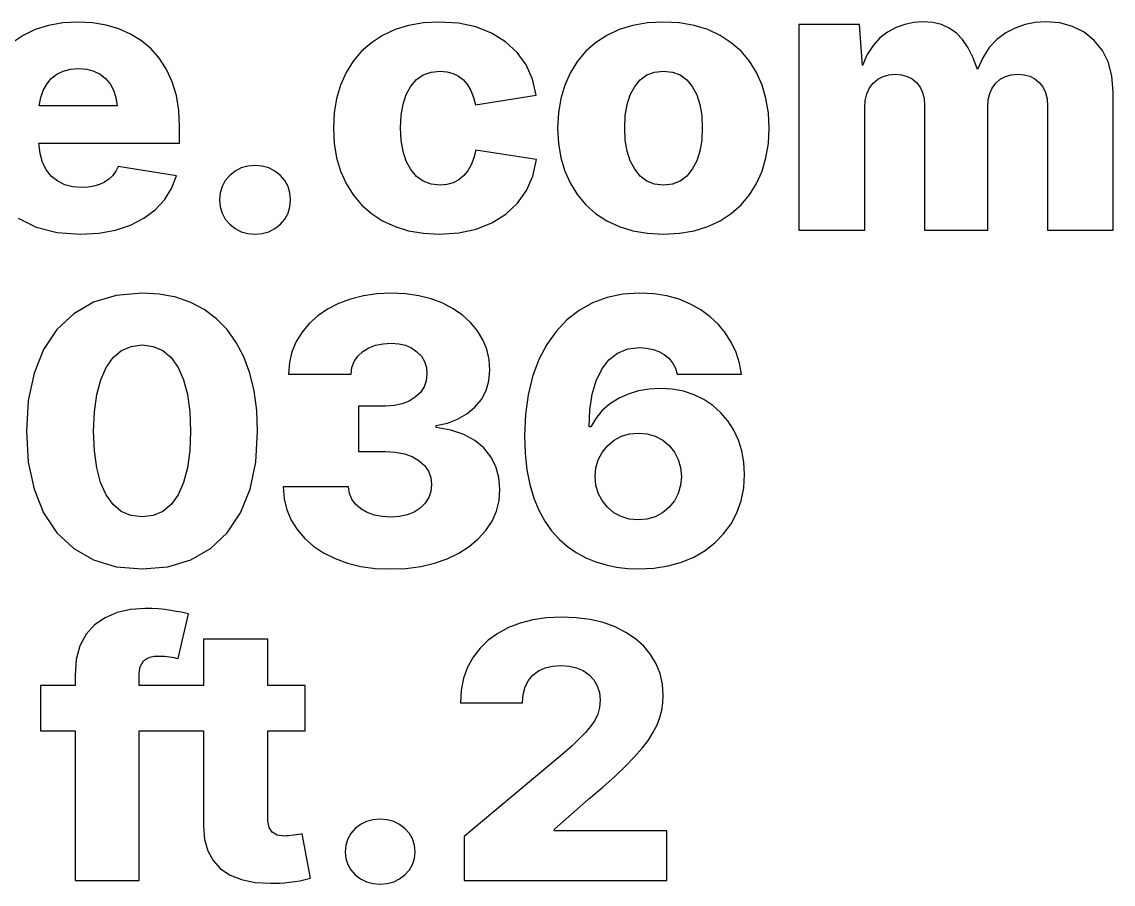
# Model space of a CAD drawing. Header units: metres. Extents: x 0.8 to 39.6, y 0.8 to 10.4.
# Drawn here: x 28.52 to 39.6, y 0.8 to 9.56 of the extents above; entities that cross this region are included whole.
import ezdxf

# ---------------------------------------------------------------- set-up
doc = ezdxf.new("R2010")
doc.units = ezdxf.units.M

msp = doc.modelspace()

# ---------------------------------------------------------------- linework, layer by layer
for p, q in [((28.9357, 9.5457), (28.7908, 9.52031)), ((29.091, 9.55417), (28.9357, 9.5457)), ((29.2369, 9.54651), (29.091, 9.55417)), ((29.3743, 9.52357), (29.2369, 9.54651)), ((32.596, 9.5457), (32.4462, 9.52031)), ((32.7574, 9.55417), (32.596, 9.5457)), ((32.9529, 9.54167), (32.7574, 9.55417)), ((33.1301, 9.5042), (32.9529, 9.54167)), ((34.8725, 9.5457), (34.7227, 9.52031)), ((35.0339, 9.55417), (34.8725, 9.5457)), ((35.1953, 9.5457), (35.0339, 9.55417)), ((35.3449, 9.52031), (35.1953, 9.5457)), ((37.483, 9.53012), (37.3945, 9.49771)), ((37.5747, 9.54956), (37.483, 9.53012)), ((37.6696, 9.55603), (37.5747, 9.54956)), ((37.7668, 9.54892), (37.6696, 9.55603)), ((37.8554, 9.52754), (37.7668, 9.54892)), ((38.8081, 9.54897), (38.7049, 9.52779)), ((38.9146, 9.55603), (38.8081, 9.54897)), ((39.0579, 9.54425), (38.9146, 9.55603)), ((39.1878, 9.50887), (39.0579, 9.54425)), ((28.5326, 9.41873), (28.4208, 9.3443)), ((28.6564, 9.47798), (28.5326, 9.41873)), ((28.7908, 9.52031), (28.6564, 9.47798)), ((29.5032, 9.48534), (29.3743, 9.52357)), ((29.6236, 9.43181), (29.5032, 9.48534)), ((29.7336, 9.36339), (29.6236, 9.43181)), ((32.1818, 9.41873), (32.0683, 9.3443)), ((32.3082, 9.47798), (32.1818, 9.41873)), ((32.4462, 9.52031), (32.3082, 9.47798)), ((33.289, 9.44173), (33.1301, 9.5042)), ((33.4296, 9.35426), (33.289, 9.44173)), ((34.4583, 9.41873), (34.3448, 9.3443)), ((34.5847, 9.47798), (34.4583, 9.41873)), ((34.7227, 9.52031), (34.5847, 9.47798)), ((35.4827, 9.47798), (35.3449, 9.52031)), ((35.6086, 9.41873), (35.4827, 9.47798)), ((35.7216, 9.3443), (35.6086, 9.41873)), ((37.0233, 9.528), (36.4094, 9.528)), ((36.4094, 9.528), (36.4094, 7.43959)), ((37.0539, 9.11331), (37.0233, 9.528)), ((37.3092, 9.45236), (37.2305, 9.39229)), ((37.3945, 9.49771), (37.3092, 9.45236)), ((37.9355, 9.49194), (37.8554, 9.52754)), ((38.0072, 9.44208), (37.9355, 9.49194)), ((38.0711, 9.37624), (38.0072, 9.44208)), ((38.5082, 9.44302), (38.4189, 9.37746)), ((38.605, 9.49246), (38.5082, 9.44302)), ((38.7049, 9.52779), (38.605, 9.49246)), ((39.3042, 9.44991), (39.1878, 9.50887)), ((39.407, 9.36736), (39.3042, 9.44991)), ((29.8311, 9.2805), (29.7336, 9.36339)), ((32.0683, 9.3443), (31.9688, 9.25644)), ((33.5477, 9.24547), (33.4296, 9.35426)), ((34.3448, 9.3443), (34.2453, 9.25644)), ((35.8208, 9.25644), (35.7216, 9.3443)), ((37.1617, 9.31575), (37.1028, 9.22276)), ((37.2305, 9.39229), (37.1617, 9.31575)), ((38.1279, 9.29263), (38.0711, 9.37624)), ((38.4189, 9.37746), (38.3411, 9.29381)), ((39.4911, 9.26416), (39.407, 9.36736)), ((29.9162, 9.18312), (29.8311, 9.2805)), ((31.9688, 9.25644), (31.8833, 9.15515)), ((33.6393, 9.11891), (33.5477, 9.24547)), ((34.2453, 9.25644), (34.1598, 9.15515)), ((35.9062, 9.15515), (35.8208, 9.25644)), ((37.1028, 9.22276), (37.0539, 9.11331)), ((38.1777, 9.1913), (38.1279, 9.29263)), ((38.3411, 9.29381), (38.275, 9.19206)), ((39.5511, 9.1432), (39.4911, 9.26416)), ((29.9889, 9.07127), (29.9162, 9.18312)), ((31.8833, 9.15515), (31.8118, 9.04045)), ((33.7041, 8.97459), (33.6393, 9.11891)), ((34.1598, 9.15515), (34.0883, 9.04045)), ((35.9776, 9.04045), (35.9062, 9.15515)), ((38.2204, 9.0722), (38.1777, 9.1913)), ((38.275, 9.19206), (38.2204, 9.0722)), ((39.5872, 9.0045), (39.5511, 9.1432)), ((28.7726, 8.92435), (28.8185, 8.97975)), ((28.8185, 8.97975), (28.8743, 9.02429)), ((28.8743, 9.02429), (28.9392, 9.05609)), ((28.9392, 9.05609), (29.0134, 9.07518)), ((29.0134, 9.07518), (29.0968, 9.08156)), ((29.0968, 9.08156), (29.1791, 9.0753)), ((29.1791, 9.0753), (29.2521, 9.05656)), ((29.2521, 9.05656), (29.3158, 9.02534)), ((29.3158, 9.02534), (29.3702, 8.98161)), ((29.3702, 8.98161), (29.4149, 8.9268)), ((30.047, 8.94559), (29.9889, 9.07127)), ((31.8118, 9.04045), (31.7553, 8.91414)), ((32.5266, 8.96976), (32.5954, 9.01735)), ((32.5954, 9.01735), (32.6748, 9.0459)), ((32.6748, 9.0459), (32.7651, 9.05542)), ((32.7651, 9.05542), (32.8352, 9.0498)), ((32.8352, 9.0498), (32.8982, 9.03299)), ((32.8982, 9.03299), (32.9542, 9.00496)), ((32.9542, 9.00496), (33.0032, 8.96573)), ((34.0883, 9.04045), (34.0318, 8.91414)), ((34.7976, 8.96715), (34.8652, 9.01617)), ((34.8652, 9.01617), (34.9439, 9.04561)), ((34.9439, 9.04561), (35.0339, 9.05542)), ((35.0339, 9.05542), (35.1239, 9.04561)), ((35.1239, 9.04561), (35.2027, 9.01617)), ((35.2027, 9.01617), (35.2702, 8.96715)), ((36.0341, 8.91414), (35.9776, 9.04045)), ((37.2104, 8.97321), (37.263, 9.00124)), ((37.263, 9.00124), (37.3218, 9.01805)), ((37.3218, 9.01805), (37.3866, 9.02365)), ((37.3866, 9.02365), (37.4496, 9.01834)), ((37.4496, 9.01834), (37.5064, 9.0024)), ((37.5064, 9.0024), (37.5571, 8.97583)), ((37.5571, 8.97583), (37.6018, 8.93864)), ((38.4526, 8.97267), (38.5049, 9.00099)), ((38.5049, 9.00099), (38.5645, 9.01799)), ((38.5645, 9.01799), (38.6315, 9.02365)), ((38.6315, 9.02365), (38.6946, 9.01851)), ((38.6946, 9.01851), (38.7518, 9.0031)), ((38.7518, 9.0031), (38.8031, 8.97742)), ((38.8031, 8.97742), (38.8486, 8.94145)), ((39.5992, 8.84805), (39.5872, 9.0045)), ((28.737, 8.85995), (28.7726, 8.92435)), ((29.4149, 8.9268), (29.4496, 8.8623)), ((30.0885, 8.80672), (30.047, 8.94559)), ((31.7553, 8.91414), (31.715, 8.778)), ((32.4227, 8.81961), (32.4687, 8.90314)), ((32.4687, 8.90314), (32.5266, 8.96976)), ((33.0032, 8.96573), (33.0449, 8.91623)), ((33.0449, 8.91623), (33.0794, 8.85739)), ((33.7423, 8.81255), (33.7041, 8.97459)), ((34.0318, 8.91414), (33.9915, 8.778)), ((34.697, 8.81349), (34.7413, 8.89848)), ((34.7413, 8.89848), (34.7976, 8.96715)), ((35.2702, 8.96715), (35.3265, 8.89848)), ((35.3265, 8.89848), (35.3708, 8.81349)), ((36.0745, 8.778), (36.0341, 8.91414)), ((37.0986, 8.82562), (37.1258, 8.88448)), ((37.1258, 8.88448), (37.1638, 8.93396)), ((37.1638, 8.93396), (37.2104, 8.97321)), ((37.6018, 8.93864), (37.6382, 8.89247)), ((37.6382, 8.89247), (37.6642, 8.83894)), ((38.3461, 8.82773), (38.3718, 8.88406)), ((38.3718, 8.88406), (38.4078, 8.93303)), ((38.4078, 8.93303), (38.4526, 8.97267)), ((38.8486, 8.94145), (38.8858, 8.89557)), ((38.8858, 8.89557), (38.9124, 8.84012)), ((28.6971, 8.70421), (28.7119, 8.78658)), ((28.7119, 8.78658), (28.737, 8.85995)), ((29.4496, 8.8623), (29.4742, 8.7881)), ((29.4742, 8.7881), (29.4888, 8.70421)), ((30.1135, 8.65465), (30.0885, 8.80672)), ((31.715, 8.778), (31.6908, 8.63206)), ((32.3898, 8.72125), (32.4227, 8.81961)), ((33.0794, 8.85739), (33.1066, 8.7892)), ((33.1066, 8.7892), (33.1265, 8.71169)), ((33.1265, 8.71169), (33.7423, 8.81255)), ((33.9915, 8.778), (33.9673, 8.63206)), ((34.6653, 8.71542), (34.697, 8.81349)), ((35.3708, 8.81349), (35.4025, 8.71542)), ((36.0987, 8.63206), (36.0745, 8.778)), ((37.0768, 8.67992), (37.0823, 8.75745)), ((37.0823, 8.75745), (37.0986, 8.82562)), ((37.6642, 8.83894), (37.6797, 8.77805)), ((37.6797, 8.77805), (37.685, 8.70981)), ((38.3256, 8.69301), (38.3307, 8.76404)), ((38.3307, 8.76404), (38.3461, 8.82773)), ((38.9124, 8.84012), (38.9284, 8.77509)), ((38.9284, 8.77509), (38.9337, 8.70047)), ((39.5992, 7.43959), (39.5992, 8.84805)), ((29.4888, 8.70421), (28.6971, 8.70421)), ((30.1218, 8.4894), (30.1135, 8.65465)), ((32.3701, 8.60806), (32.3898, 8.72125)), ((34.6463, 8.60428), (34.6653, 8.71542)), ((35.4025, 8.71542), (35.4215, 8.60428)), ((37.0768, 7.43959), (37.0768, 8.67992)), ((37.685, 8.70981), (37.685, 7.43959)), ((38.3256, 7.43959), (38.3256, 8.69301)), ((38.9337, 8.70047), (38.9337, 7.43959)), ((31.6908, 8.63206), (31.6827, 8.47632)), ((32.3635, 8.48006), (32.3701, 8.60806)), ((33.9673, 8.63206), (33.9592, 8.47632)), ((34.64, 8.48006), (34.6463, 8.60428)), ((35.4215, 8.60428), (35.4279, 8.48006)), ((36.1067, 8.47632), (36.0987, 8.63206)), ((30.1218, 8.32501), (30.1218, 8.4894)), ((31.6827, 8.47632), (31.6908, 8.32063)), ((32.3701, 8.35262), (32.3635, 8.48006)), ((33.9592, 8.47632), (33.9673, 8.32063)), ((34.6463, 8.35567), (34.64, 8.48006)), ((35.4279, 8.48006), (35.4215, 8.35567)), ((36.0987, 8.32063), (36.1067, 8.47632)), ((28.7048, 8.21906), (28.6933, 8.32501)), ((28.6933, 8.32501), (30.1218, 8.32501)), ((31.6908, 8.32063), (31.715, 8.17487)), ((32.3898, 8.2393), (32.3701, 8.35262)), ((33.9673, 8.32063), (33.9915, 8.17487)), ((34.6653, 8.24399), (34.6463, 8.35567)), ((35.4215, 8.35567), (35.4025, 8.24399)), ((36.0745, 8.17487), (36.0987, 8.32063)), ((28.7298, 8.12723), (28.7048, 8.21906)), ((32.4227, 8.14012), (32.3898, 8.2393)), ((33.1284, 8.25403), (33.1092, 8.17464)), ((33.7442, 8.15691), (33.1284, 8.25403)), ((34.697, 8.14503), (34.6653, 8.24399)), ((35.4025, 8.24399), (35.3708, 8.14503)), ((28.7684, 8.04953), (28.7298, 8.12723)), ((30.8136, 8.09088), (30.7462, 8.07214)), ((30.887, 8.09714), (30.8136, 8.09088)), ((30.9605, 8.09088), (30.887, 8.09714)), ((31.0278, 8.07214), (30.9605, 8.09088)), ((31.715, 8.17487), (31.7553, 8.03903)), ((32.4687, 8.05507), (32.4227, 8.14012)), ((33.0823, 8.1046), (33.0476, 8.04388)), ((33.1092, 8.17464), (33.0823, 8.1046)), ((33.7061, 7.99059), (33.7442, 8.15691)), ((33.9915, 8.17487), (34.0318, 8.03903)), ((34.7413, 8.05882), (34.697, 8.14503)), ((35.3708, 8.14503), (35.3265, 8.05882)), ((36.0341, 8.03903), (36.0745, 8.17487)), ((28.8204, 7.98596), (28.7684, 8.04953)), ((28.8837, 7.93652), (28.8204, 7.98596)), ((29.4419, 7.99554), (29.4039, 7.95871)), ((29.4728, 8.03856), (29.4419, 7.99554)), ((29.4964, 8.08777), (29.4728, 8.03856)), ((30.0912, 7.99252), (29.4964, 8.08777)), ((30.0402, 7.86397), (30.0912, 7.99252)), ((30.6298, 7.99718), (30.5842, 7.94411)), ((30.685, 8.04091), (30.6298, 7.99718)), ((30.7462, 8.07214), (30.685, 8.04091)), ((31.0891, 8.04091), (31.0278, 8.07214)), ((31.1442, 7.99718), (31.0891, 8.04091)), ((31.1898, 7.94411), (31.1442, 7.99718)), ((31.7553, 8.03903), (31.8118, 7.9131)), ((32.5266, 7.98683), (32.4687, 8.05507)), ((32.5954, 7.93811), (32.5266, 7.98683)), ((33.0051, 7.99252), (32.9553, 7.95166)), ((33.0476, 8.04388), (33.0051, 7.99252)), ((33.6414, 7.84283), (33.7061, 7.99059)), ((34.0318, 8.03903), (34.0883, 7.9131)), ((34.7976, 7.98895), (34.7413, 8.05882)), ((34.8652, 7.93904), (34.7976, 7.98895)), ((35.2702, 7.98895), (35.2027, 7.93904)), ((35.3265, 8.05882), (35.2702, 7.98895)), ((35.9776, 7.9131), (36.0341, 8.03903)), ((28.956, 7.90121), (28.8837, 7.93652)), ((29.0372, 7.88004), (28.956, 7.90121)), ((29.1273, 7.87297), (29.0372, 7.88004)), ((29.192, 7.87642), (29.1273, 7.87297)), ((29.2521, 7.88675), (29.192, 7.87642)), ((29.3077, 7.90396), (29.2521, 7.88675)), ((29.3587, 7.92807), (29.3077, 7.90396)), ((29.4039, 7.95871), (29.3587, 7.92807)), ((30.5517, 7.88487), (30.5321, 7.81943)), ((30.5842, 7.94411), (30.5517, 7.88487)), ((31.2224, 7.88487), (31.1898, 7.94411)), ((31.2419, 7.81943), (31.2224, 7.88487)), ((31.8118, 7.9131), (31.8833, 7.79881)), ((32.6748, 7.90886), (32.5954, 7.93811)), ((32.7651, 7.89911), (32.6748, 7.90886)), ((32.8353, 7.90495), (32.7651, 7.89911)), ((32.8987, 7.92247), (32.8353, 7.90495)), ((32.9553, 7.95166), (32.8987, 7.92247)), ((34.0883, 7.9131), (34.1598, 7.79881)), ((34.9439, 7.90909), (34.8652, 7.93904)), ((35.0339, 7.89911), (34.9439, 7.90909)), ((35.1239, 7.90909), (35.0339, 7.89911)), ((35.2027, 7.93904), (35.1239, 7.90909)), ((35.9062, 7.79881), (35.9776, 7.9131)), ((29.9676, 7.74921), (30.0402, 7.86397)), ((30.5321, 7.81943), (30.5256, 7.7478)), ((31.2484, 7.7478), (31.2419, 7.81943)), ((31.8833, 7.79881), (31.9688, 7.69783)), ((33.5502, 7.71365), (33.6414, 7.84283)), ((34.1598, 7.79881), (34.2453, 7.69783)), ((35.8208, 7.69783), (35.9062, 7.79881)), ((29.7575, 7.561), (29.8734, 7.64821)), ((29.8734, 7.64821), (29.9676, 7.74921)), ((30.5256, 7.7478), (30.5321, 7.677)), ((30.5321, 7.677), (30.5517, 7.61214)), ((31.2224, 7.61214), (31.2419, 7.677)), ((31.2419, 7.677), (31.2484, 7.7478)), ((31.9688, 7.69783), (32.0683, 7.61015)), ((33.4325, 7.60303), (33.5502, 7.71365)), ((34.2453, 7.69783), (34.3448, 7.61015)), ((35.7216, 7.61015), (35.8208, 7.69783)), ((28.4825, 7.56165), (28.6667, 7.47205)), ((29.6223, 7.49072), (29.7575, 7.561)), ((30.5517, 7.61214), (30.5842, 7.55324)), ((30.5842, 7.55324), (30.6298, 7.50029)), ((31.1442, 7.50029), (31.1898, 7.55324)), ((31.1898, 7.55324), (31.2224, 7.61214)), ((32.0683, 7.61015), (32.1818, 7.53577)), ((32.1818, 7.53577), (32.3082, 7.47653)), ((33.2921, 7.51437), (33.4325, 7.60303)), ((34.3448, 7.61015), (34.4583, 7.53577)), ((34.4583, 7.53577), (34.5847, 7.47653)), ((35.4827, 7.47653), (35.6086, 7.53577)), ((35.6086, 7.53577), (35.7216, 7.61015)), ((28.6667, 7.47205), (28.8779, 7.41829)), ((29.3016, 7.4104), (29.4704, 7.44052)), ((29.4704, 7.44052), (29.6223, 7.49072)), ((30.6298, 7.50029), (30.685, 7.45657)), ((30.685, 7.45657), (30.7462, 7.42534)), ((30.7462, 7.42534), (30.8136, 7.4066)), ((30.9605, 7.4066), (31.0278, 7.42534)), ((31.0278, 7.42534), (31.0891, 7.45657)), ((31.0891, 7.45657), (31.1442, 7.50029)), ((32.3082, 7.47653), (32.4462, 7.43422)), ((32.4462, 7.43422), (32.596, 7.40883)), ((32.9545, 7.41302), (33.1327, 7.45103)), ((33.1327, 7.45103), (33.2921, 7.51437)), ((34.5847, 7.47653), (34.7227, 7.43422)), ((34.7227, 7.43422), (34.8725, 7.40883)), ((35.1953, 7.40883), (35.3449, 7.43422)), ((35.3449, 7.43422), (35.4827, 7.47653)), ((36.4094, 7.43959), (37.0768, 7.43959)), ((37.685, 7.43959), (38.3256, 7.43959)), ((38.9337, 7.43959), (39.5992, 7.43959)), ((28.8779, 7.41829), (29.1159, 7.40036)), ((29.1159, 7.40036), (29.3016, 7.4104)), ((30.8136, 7.4066), (30.887, 7.40036)), ((30.887, 7.40036), (30.9605, 7.4066)), ((32.596, 7.40883), (32.7574, 7.40036)), ((32.7574, 7.40036), (32.9545, 7.41302)), ((34.8725, 7.40883), (35.0339, 7.40036)), ((35.0339, 7.40036), (35.1953, 7.40883)), ((29.4784, 6.77739), (29.2473, 6.70807)), ((29.7398, 6.80051), (29.4784, 6.77739)), ((29.9178, 6.7901), (29.7398, 6.80051)), ((30.0824, 6.75887), (29.9178, 6.7901)), ((30.2337, 6.70682), (30.0824, 6.75887)), ((31.9868, 6.77419), (31.857, 6.7413)), ((32.1247, 6.79393), (31.9868, 6.77419)), ((32.2706, 6.80051), (32.1247, 6.79393)), ((32.4144, 6.7941), (32.2706, 6.80051)), ((32.5493, 6.77487), (32.4144, 6.7941)), ((32.6755, 6.74286), (32.5493, 6.77487)), ((34.622, 6.78958), (34.462, 6.75681)), ((34.7934, 6.80051), (34.622, 6.78958)), ((34.9345, 6.79364), (34.7934, 6.80051)), ((35.0672, 6.77304), (34.9345, 6.79364)), ((35.1914, 6.73872), (35.0672, 6.77304)), ((29.2473, 6.70807), (29.0466, 6.59254)), ((30.3716, 6.63394), (30.2337, 6.70682)), ((31.7353, 6.69527), (31.6239, 6.63768)), ((31.857, 6.7413), (31.7353, 6.69527)), ((32.7928, 6.69801), (32.6755, 6.74286)), ((32.8996, 6.64214), (32.7928, 6.69801)), ((34.3135, 6.70218), (34.1765, 6.62572)), ((34.462, 6.75681), (34.3135, 6.70218)), ((35.3072, 6.69067), (35.1914, 6.73872)), ((35.4132, 6.63097), (35.3072, 6.69067)), ((29.0466, 6.59254), (28.8763, 6.4308)), ((30.4952, 6.54147), (30.3716, 6.63394)), ((30.6034, 6.43059), (30.4952, 6.54147)), ((31.5249, 6.57013), (31.4382, 6.49265)), ((31.6239, 6.63768), (31.5249, 6.57013)), ((32.9939, 6.577), (32.8996, 6.64214)), ((33.0758, 6.50258), (32.9939, 6.577)), ((34.1765, 6.62572), (34.0526, 6.52895)), ((35.508, 6.56166), (35.4132, 6.63097)), ((35.5918, 6.48274), (35.508, 6.56166)), ((28.8763, 6.4308), (28.7406, 6.22766)), ((30.6963, 6.30128), (30.6034, 6.43059)), ((31.4382, 6.49265), (31.3641, 6.4052)), ((33.1453, 6.4189), (33.0758, 6.50258)), ((34.0526, 6.52895), (33.9433, 6.41342)), ((35.6644, 6.39421), (35.5918, 6.48274)), ((31.3641, 6.4052), (31.3045, 6.30923)), ((33.2007, 6.3278), (33.1453, 6.4189)), ((33.2402, 6.23111), (33.2007, 6.3278)), ((33.9433, 6.41342), (33.8487, 6.27913)), ((35.7247, 6.29825), (35.6644, 6.39421)), ((28.7406, 6.22766), (28.6436, 5.98793)), ((29.4465, 6.14709), (29.5307, 6.21829)), ((29.5307, 6.21829), (29.6284, 6.26102)), ((29.6284, 6.26102), (29.7398, 6.27525)), ((29.7398, 6.27525), (29.8519, 6.26102)), ((29.8519, 6.26102), (29.9502, 6.21829)), ((29.9502, 6.21829), (30.0347, 6.14709)), ((30.7738, 6.15355), (30.6963, 6.30128)), ((31.2616, 6.20618), (31.2356, 6.09604)), ((31.3045, 6.30923), (31.2616, 6.20618)), ((31.9296, 6.16098), (31.9809, 6.20752)), ((31.9809, 6.20752), (32.0429, 6.24516)), ((32.0429, 6.24516), (32.1115, 6.27205)), ((32.1115, 6.27205), (32.1868, 6.28818)), ((32.1868, 6.28818), (32.2688, 6.29355)), ((32.2688, 6.29355), (32.3456, 6.28812)), ((32.3456, 6.28812), (32.415, 6.27182)), ((32.415, 6.27182), (32.4769, 6.24466)), ((32.4769, 6.24466), (32.5313, 6.20663)), ((32.5313, 6.20663), (32.5756, 6.15991)), ((33.264, 6.1288), (33.2402, 6.23111)), ((33.8487, 6.27913), (33.7687, 6.12608)), ((34.5672, 6.19336), (34.6722, 6.23421)), ((34.6722, 6.23421), (34.7934, 6.24782)), ((34.7934, 6.24782), (34.863, 6.24353)), ((34.863, 6.24353), (34.9275, 6.23065)), ((34.9275, 6.23065), (34.9868, 6.20921)), ((34.9868, 6.20921), (35.0409, 6.17918)), ((35.7715, 6.19702), (35.7247, 6.29825)), ((29.376, 6.04742), (29.4465, 6.14709)), ((30.0347, 6.14709), (30.1054, 6.04742)), ((30.8349, 5.98869), (30.7738, 6.15355)), ((31.2356, 6.09604), (31.2263, 5.97879)), ((31.87, 6.04662), (31.8926, 6.10735)), ((31.8926, 6.10735), (31.9296, 6.16098)), ((32.5756, 6.15991), (32.6072, 6.10667)), ((32.6072, 6.10667), (32.6262, 6.04692)), ((33.2719, 6.02089), (33.264, 6.1288)), ((33.7687, 6.12608), (33.7052, 5.95584)), ((34.4062, 6.03001), (34.4786, 6.12531)), ((34.4786, 6.12531), (34.5672, 6.19336)), ((35.0409, 6.17918), (35.0879, 6.14093)), ((35.0879, 6.14093), (35.1257, 6.09479)), ((35.1257, 6.09479), (35.1545, 6.04074)), ((35.8048, 6.09055), (35.7715, 6.19702)), ((28.6436, 5.98793), (28.5854, 5.71159)), ((29.3202, 5.92143), (29.376, 6.04742)), ((30.1054, 6.04742), (30.1612, 5.92143)), ((30.8786, 5.80791), (30.8349, 5.98869)), ((31.8619, 5.97879), (31.87, 6.04662)), ((32.6262, 6.04692), (32.6325, 5.98064)), ((33.2623, 5.91142), (33.2719, 6.02089)), ((34.35, 5.91164), (34.4062, 6.03001)), ((35.1545, 6.04074), (35.1741, 5.97879)), ((35.8247, 5.97879), (35.8048, 6.09055)), ((29.2804, 5.77132), (29.3202, 5.92143)), ((30.1612, 5.92143), (30.201, 5.77132)), ((31.2263, 5.97879), (31.8619, 5.97879)), ((32.6251, 5.91171), (32.603, 5.84955)), ((32.6325, 5.98064), (32.6251, 5.91171)), ((33.2337, 5.8118), (33.2623, 5.91142)), ((33.7052, 5.95584), (33.6597, 5.76993)), ((34.3099, 5.77426), (34.35, 5.91164)), ((35.1741, 5.97879), (35.8247, 5.97879)), ((29.2565, 5.59706), (29.2804, 5.77132)), ((30.201, 5.77132), (30.2249, 5.59706)), ((30.9048, 5.61124), (30.8786, 5.80791)), ((32.5661, 5.79413), (32.5144, 5.74545)), ((32.603, 5.84955), (32.5661, 5.79413)), ((33.1859, 5.722), (33.2337, 5.8118)), ((33.6597, 5.76993), (33.6325, 5.56834)), ((34.2858, 5.61792), (34.3099, 5.77426)), ((34.6749, 5.77553), (34.5759, 5.72989)), ((34.7789, 5.80812), (34.6749, 5.77553)), ((34.8877, 5.8277), (34.7789, 5.80812)), ((35.0015, 5.83421), (34.8877, 5.8277)), ((35.1235, 5.82712), (35.0015, 5.83421)), ((35.238, 5.80585), (35.1235, 5.82712)), ((35.3452, 5.77039), (35.238, 5.80585)), ((35.445, 5.72073), (35.3452, 5.77039)), ((28.5854, 5.71159), (28.566, 5.39867)), ((32.2106, 5.65486), (31.9388, 5.65486)), ((31.9388, 5.65486), (31.9388, 5.19368)), ((32.2992, 5.66052), (32.2106, 5.65486)), ((32.3794, 5.67751), (32.2992, 5.66052)), ((32.4511, 5.70583), (32.3794, 5.67751)), ((32.5144, 5.74545), (32.4511, 5.70583)), ((33.1191, 5.64204), (33.1859, 5.722)), ((34.4859, 5.67282), (34.409, 5.60591)), ((34.5759, 5.72989), (34.4859, 5.67282)), ((35.5359, 5.65881), (35.445, 5.72073)), ((35.6165, 5.58646), (35.5359, 5.65881)), ((29.2485, 5.39867), (29.2565, 5.59706)), ((30.2249, 5.59706), (30.2329, 5.39867)), ((30.9135, 5.39867), (30.9048, 5.61124)), ((32.944, 5.52081), (33.0371, 5.57422)), ((33.0371, 5.57422), (33.1191, 5.64204)), ((33.6325, 5.56834), (33.6234, 5.35109)), ((34.2778, 5.44257), (34.2858, 5.61792)), ((34.409, 5.60591), (34.3453, 5.52916)), ((35.6868, 5.50371), (35.6165, 5.58646)), ((32.7244, 5.45723), (32.8398, 5.48181)), ((32.7244, 5.43709), (32.7244, 5.45723)), ((32.8749, 5.40976), (32.7244, 5.43709)), ((32.8398, 5.48181), (32.944, 5.52081)), ((34.2947, 5.44257), (34.2778, 5.44257)), ((34.3453, 5.52916), (34.2947, 5.44257)), ((35.7468, 5.41054), (35.6868, 5.50371)), ((28.566, 5.39867), (28.5854, 5.08583)), ((29.2564, 5.20125), (29.2485, 5.39867)), ((30.2329, 5.39867), (30.2249, 5.20125)), ((30.8942, 5.08658), (30.9135, 5.39867)), ((33.0059, 5.36618), (32.8749, 5.40976)), ((33.1173, 5.30635), (33.0059, 5.36618)), ((33.6234, 5.35109), (33.6293, 5.17238)), ((34.5319, 5.3083), (34.6059, 5.34834)), ((34.6059, 5.34834), (34.6875, 5.37236)), ((34.6875, 5.37236), (34.7765, 5.38037)), ((34.7765, 5.38037), (34.868, 5.37248)), ((34.868, 5.37248), (34.9509, 5.3488)), ((34.9509, 5.3488), (35.0255, 5.30933)), ((35.7948, 5.30869), (35.7468, 5.41054)), ((33.2091, 5.23029), (33.1173, 5.30635)), ((33.2809, 5.14084), (33.2091, 5.23029)), ((34.4103, 5.18465), (34.4653, 5.25224)), ((34.4653, 5.25224), (34.5319, 5.3083)), ((35.0255, 5.30933), (35.0916, 5.25407)), ((35.0916, 5.25407), (35.1457, 5.18718)), ((35.8291, 5.19986), (35.7948, 5.30869)), ((29.2802, 5.02808), (29.2564, 5.20125)), ((30.2249, 5.20125), (30.201, 5.02808)), ((31.9388, 5.19368), (32.2106, 5.19368)), ((32.2106, 5.19368), (32.3121, 5.18785)), ((32.3121, 5.18785), (32.4028, 5.17035)), ((32.4028, 5.17035), (32.4827, 5.14119)), ((32.4827, 5.14119), (32.5519, 5.10034)), ((32.5519, 5.10034), (32.6077, 5.05025)), ((33.3321, 5.04088), (33.2809, 5.14084)), ((33.6293, 5.17238), (33.6471, 5.00772)), ((34.3475, 5.02818), (34.3711, 5.10997)), ((34.3711, 5.10997), (34.4103, 5.18465)), ((35.1457, 5.18718), (35.1844, 5.11272)), ((35.1844, 5.11272), (35.2076, 5.03072)), ((35.8497, 5.08406), (35.8291, 5.19986)), ((28.5854, 5.08583), (28.6436, 4.80984)), ((29.3197, 4.87915), (29.2802, 5.02808)), ((30.201, 5.02808), (30.1612, 4.87915)), ((30.8364, 4.81099), (30.8942, 5.08658)), ((32.6077, 5.05025), (32.6475, 4.9933)), ((32.6475, 4.9933), (32.6714, 4.92949)), ((33.3629, 4.93039), (33.3321, 5.04088)), ((33.6471, 5.00772), (33.6767, 4.85715)), ((34.3397, 4.93933), (34.3475, 5.02818)), ((35.2076, 5.03072), (35.2153, 4.94116)), ((35.8566, 4.96129), (35.8497, 5.08406)), ((29.3751, 4.75447), (29.3197, 4.87915)), ((30.1612, 4.87915), (30.1054, 4.75447)), ((32.6714, 4.92949), (32.6794, 4.8588)), ((33.3731, 4.80939), (33.3629, 4.93039)), ((34.3475, 4.85051), (34.3397, 4.93933)), ((35.2153, 4.94116), (35.2075, 4.85005)), ((35.848, 4.82288), (35.8566, 4.96129)), ((28.6436, 4.80984), (28.7406, 4.57068)), ((30.74, 4.57188), (30.8364, 4.81099)), ((31.8356, 4.83316), (31.1719, 4.83316)), ((31.1719, 4.83316), (31.1815, 4.71416)), ((31.8449, 4.76785), (31.8356, 4.83316)), ((31.8689, 4.70918), (31.8449, 4.76785)), ((32.6722, 4.78822), (32.6506, 4.72475)), ((32.6794, 4.8588), (32.6722, 4.78822)), ((33.3643, 4.69472), (33.3731, 4.80939)), ((33.6767, 4.85715), (33.7181, 4.72063)), ((34.3708, 4.76889), (34.3475, 4.85051)), ((34.4098, 4.69449), (34.3708, 4.76889)), ((35.1839, 4.76706), (35.1446, 4.6922)), ((35.2075, 4.85005), (35.1839, 4.76706)), ((35.8223, 4.69316), (35.848, 4.82288)), ((29.4453, 4.65599), (29.3751, 4.75447)), ((29.5295, 4.58566), (29.4453, 4.65599)), ((30.0347, 4.65599), (29.9502, 4.58566)), ((30.1054, 4.75447), (30.0347, 4.65599)), ((31.1815, 4.71416), (31.2085, 4.60236)), ((31.9077, 4.65714), (31.8689, 4.70918)), ((31.9613, 4.61172), (31.9077, 4.65714)), ((32.6145, 4.66837), (32.5641, 4.61906)), ((32.6506, 4.72475), (32.6145, 4.66837)), ((33.3378, 4.58679), (33.3643, 4.69472)), ((33.7181, 4.72063), (33.7697, 4.59744)), ((34.4644, 4.62729), (34.4098, 4.69449)), ((35.1446, 4.6922), (35.0897, 4.62546)), ((35.7795, 4.57214), (35.8223, 4.69316)), ((28.7406, 4.57068), (28.8763, 4.36833)), ((29.6277, 4.54346), (29.5295, 4.58566)), ((29.7398, 4.52939), (29.6277, 4.54346)), ((29.8519, 4.54346), (29.7398, 4.52939)), ((29.9502, 4.58566), (29.8519, 4.54346)), ((30.6051, 4.36926), (30.74, 4.57188)), ((31.2085, 4.60236), (31.2527, 4.49774)), ((32.0261, 4.57489), (31.9613, 4.61172)), ((32.0986, 4.5486), (32.0261, 4.57489)), ((32.1789, 4.53282), (32.0986, 4.5486)), ((32.4321, 4.55043), (32.3537, 4.53326)), ((32.5023, 4.57903), (32.4321, 4.55043)), ((32.5641, 4.61906), (32.5023, 4.57903)), ((33.2935, 4.48561), (33.3378, 4.58679)), ((33.7697, 4.59744), (33.8297, 4.48685)), ((34.5305, 4.57166), (34.4644, 4.62729)), ((34.6043, 4.53191), (34.5305, 4.57166)), ((35.0229, 4.57062), (34.9481, 4.53145)), ((35.0897, 4.62546), (35.0229, 4.57062)), ((35.7197, 4.45982), (35.7795, 4.57214)), ((31.2527, 4.49774), (31.3144, 4.40034)), ((32.2669, 4.52756), (32.1789, 4.53282)), ((32.3537, 4.53326), (32.2669, 4.52756)), ((33.2316, 4.39119), (33.2935, 4.48561)), ((33.8297, 4.48685), (33.8981, 4.38881)), ((34.6857, 4.50806), (34.6043, 4.53191)), ((34.7747, 4.50011), (34.6857, 4.50806)), ((34.8654, 4.50795), (34.7747, 4.50011)), ((34.9481, 4.53145), (34.8654, 4.50795)), ((35.6447, 4.35774), (35.7197, 4.45982)), ((28.8763, 4.36833), (29.0466, 4.20741)), ((30.4353, 4.20793), (30.6051, 4.36926)), ((31.3144, 4.40034), (31.3912, 4.31165)), ((33.1539, 4.30502), (33.2316, 4.39119)), ((33.8981, 4.38881), (33.975, 4.30336)), ((35.5565, 4.26744), (35.6447, 4.35774)), ((31.3912, 4.31165), (31.481, 4.23312)), ((31.481, 4.23312), (31.5838, 4.16479)), ((32.9575, 4.16182), (33.0626, 4.22856)), ((33.0626, 4.22856), (33.1539, 4.30502)), ((33.975, 4.30336), (34.0589, 4.22958)), ((34.0589, 4.22958), (34.1487, 4.16656)), ((35.4553, 4.18892), (35.5565, 4.26744)), ((29.0466, 4.20741), (29.2473, 4.09247)), ((30.2345, 4.0927), (30.4353, 4.20793)), ((31.5838, 4.16479), (31.6997, 4.10663)), ((31.6997, 4.10663), (31.8265, 4.06021)), ((32.7085, 4.05917), (32.8388, 4.1048)), ((32.8388, 4.1048), (32.9575, 4.16182)), ((34.1487, 4.16656), (34.2441, 4.11429)), ((34.2441, 4.11429), (34.3453, 4.07277)), ((35.2152, 4.06894), (35.3409, 4.12218)), ((35.3409, 4.12218), (35.4553, 4.18892)), ((29.2473, 4.09247), (29.4784, 4.0235)), ((29.4784, 4.0235), (29.7398, 4.0005)), ((29.7398, 4.0005), (30.0027, 4.02354)), ((30.0027, 4.02354), (30.2345, 4.0927)), ((31.8265, 4.06021), (31.9624, 4.02704)), ((31.9624, 4.02704), (32.1073, 4.00714)), ((32.1073, 4.00714), (32.2613, 4.0005)), ((32.2613, 4.0005), (32.4197, 4.00702)), ((32.4197, 4.00702), (32.5688, 4.02658)), ((32.5688, 4.02658), (32.7085, 4.05917)), ((34.3453, 4.07277), (34.4505, 4.04115)), ((34.4505, 4.04115), (34.5581, 4.01857)), ((34.5581, 4.01857), (34.668, 4.00502)), ((34.668, 4.00502), (34.7803, 4.0005)), ((34.7803, 4.0005), (34.9349, 4.0081)), ((34.9349, 4.0081), (35.0798, 4.03093)), ((35.0798, 4.03093), (35.2152, 4.06894)), ((29.4865, 3.55827), (29.3655, 3.50569)), ((29.6221, 3.58983), (29.4865, 3.55827)), ((29.7722, 3.60034), (29.6221, 3.58983)), ((29.8405, 3.59908), (29.7722, 3.60034)), ((29.9066, 3.59525), (29.8405, 3.59908)), ((29.9707, 3.58888), (29.9066, 3.59525)), ((30.0326, 3.57997), (29.9707, 3.58888)), ((30.0895, 3.57007), (30.0326, 3.57997)), ((30.1385, 3.56073), (30.0895, 3.57007)), ((30.1795, 3.55193), (30.1385, 3.56073)), ((30.2125, 3.54367), (30.1795, 3.55193)), ((29.3655, 3.50569), (29.2589, 3.43208)), ((30.1076, 3.09207), (30.2125, 3.54367)), ((33.5791, 3.45203), (33.4592, 3.40552)), ((33.7084, 3.48524), (33.5791, 3.45203)), ((33.847, 3.50517), (33.7084, 3.48524)), ((33.995, 3.51181), (33.847, 3.50517)), ((34.1473, 3.50555), (33.995, 3.51181)), ((34.2894, 3.4868), (34.1473, 3.50555)), ((34.4213, 3.45552), (34.2894, 3.4868)), ((34.543, 3.41174), (34.4213, 3.45552)), ((29.172, 3.33723), (29.11, 3.2209)), ((29.2589, 3.43208), (29.172, 3.33723)), ((33.3504, 3.34686), (33.2543, 3.27713)), ((33.4592, 3.40552), (33.3504, 3.34686)), ((34.653, 3.35672), (34.543, 3.41174)), ((34.7498, 3.29175), (34.653, 3.35672)), ((29.11, 3.2209), (29.0728, 3.08308)), ((31.0186, 3.28867), (30.3648, 3.28867)), ((30.3648, 3.28867), (30.3648, 2.81755)), ((31.0186, 2.81755), (31.0186, 3.28867)), ((33.2543, 3.27713), (33.171, 3.19632)), ((34.8333, 3.2168), (34.7498, 3.29175)), ((34.9036, 3.1319), (34.8333, 3.2168)), ((29.7836, 3.08846), (29.8198, 3.10423)), ((29.8198, 3.10423), (29.8647, 3.11369)), ((29.8647, 3.11369), (29.9184, 3.11685)), ((29.9184, 3.11685), (29.9436, 3.11635)), ((29.9436, 3.11635), (29.9689, 3.11485)), ((29.9689, 3.11485), (29.9942, 3.11237)), ((29.9942, 3.11237), (30.0195, 3.10889)), ((30.0195, 3.10889), (30.044, 3.10484)), ((30.044, 3.10484), (30.0668, 3.10069)), ((33.1005, 3.10445), (33.0443, 3.0025)), ((33.171, 3.19632), (33.1005, 3.10445)), ((34.9594, 3.03853), (34.9036, 3.1319)), ((29.0728, 3.08308), (29.0603, 2.92381)), ((29.7133, 2.97025), (29.7219, 3.00684)), ((29.7219, 3.00684), (29.7362, 3.03888)), ((29.7362, 3.03888), (29.7563, 3.06636)), ((29.7563, 3.06636), (29.7836, 3.08846)), ((30.0668, 3.10069), (30.088, 3.09644)), ((30.088, 3.09644), (30.1076, 3.09207)), ((33.0443, 3.0025), (33.0042, 2.89149)), ((33.7663, 2.96542), (33.833, 2.99641)), ((33.833, 2.99641), (33.9086, 3.01501)), ((33.9086, 3.01501), (33.9932, 3.02121)), ((33.9932, 3.02121), (34.0756, 3.01535)), ((34.0756, 3.01535), (34.1505, 2.99776)), ((34.1505, 2.99776), (34.218, 2.96841)), ((34.9992, 2.9382), (34.9594, 3.03853)), ((29.0603, 2.92381), (29.0603, 2.81755)), ((29.7104, 2.92914), (29.7133, 2.97025)), ((29.7104, 2.81755), (29.7104, 2.92914)), ((33.0042, 2.89149), (32.9802, 2.77139)), ((33.6617, 2.86736), (33.7084, 2.92203)), ((33.7084, 2.92203), (33.7663, 2.96542)), ((34.218, 2.96841), (34.2779, 2.92735)), ((34.2779, 2.92735), (34.3271, 2.87601)), ((35.0231, 2.83089), (34.9992, 2.9382)), ((29.0603, 2.81755), (28.7081, 2.81755)), ((28.7081, 2.81755), (28.7081, 2.35886)), ((30.3648, 2.81755), (29.7104, 2.81755)), ((31.3952, 2.81755), (31.0186, 2.81755)), ((31.3952, 2.35886), (31.3952, 2.81755)), ((32.9802, 2.77139), (32.9722, 2.64221)), ((33.6083, 2.72745), (33.6283, 2.80249)), ((33.6283, 2.80249), (33.6617, 2.86736)), ((34.3271, 2.87601), (34.3622, 2.8158)), ((34.3622, 2.8158), (34.3833, 2.74672)), ((35.031, 2.71661), (35.0231, 2.83089)), ((33.6016, 2.64221), (33.6083, 2.72745)), ((34.3833, 2.74672), (34.3903, 2.66879)), ((34.3903, 2.66879), (34.3843, 2.59557)), ((35.0271, 2.64156), (35.031, 2.71661)), ((32.9722, 2.64221), (33.6016, 2.64221)), ((34.3843, 2.59557), (34.3662, 2.52643)), ((34.9957, 2.49278), (35.0154, 2.56694)), ((35.0154, 2.56694), (35.0271, 2.64156)), ((34.3361, 2.4614), (34.2939, 2.40047)), ((34.3662, 2.52643), (34.3361, 2.4614)), ((34.9683, 2.41905), (34.9957, 2.49278)), ((28.7081, 2.35886), (29.0603, 2.35886)), ((29.0603, 2.35886), (29.0603, 0.837524)), ((29.7104, 0.837524), (29.7104, 2.35886)), ((29.7104, 2.35886), (30.3648, 2.35886)), ((30.3648, 2.35886), (30.3648, 1.38832)), ((31.0186, 1.44322), (31.0186, 2.35886)), ((31.0186, 2.35886), (31.3952, 2.35886)), ((34.2409, 2.33965), (34.1784, 2.27495)), ((34.2939, 2.40047), (34.2409, 2.33965)), ((34.88, 2.26389), (34.9305, 2.34352)), ((34.9305, 2.34352), (34.9683, 2.41905)), ((34.1784, 2.27495), (34.1064, 2.20638)), ((34.8167, 2.18015), (34.88, 2.26389)), ((34.025, 2.13393), (33.0096, 1.28561)), ((34.1064, 2.20638), (34.025, 2.13393)), ((34.7406, 2.0923), (34.8167, 2.18015)), ((34.5416, 1.89551), (34.6497, 1.99817)), ((34.6497, 1.99817), (34.7406, 2.0923)), ((34.4164, 1.78432), (34.5416, 1.89551)), ((34.2742, 1.6646), (34.4164, 1.78432)), ((33.9276, 1.35999), (34.2742, 1.6646)), ((31.0291, 1.37581), (31.0186, 1.44322)), ((32.0851, 1.45502), (32.0192, 1.43726)), ((32.1571, 1.46095), (32.0851, 1.45502)), ((32.229, 1.45502), (32.1571, 1.46095)), ((32.295, 1.43726), (32.229, 1.45502)), ((30.3648, 1.38832), (30.3756, 1.25511)), ((31.0603, 1.32765), (31.0291, 1.37581)), ((31.9051, 1.36618), (31.8605, 1.31587)), ((31.9592, 1.40764), (31.9051, 1.36618)), ((32.0192, 1.43726), (31.9592, 1.40764)), ((32.355, 1.40764), (32.295, 1.43726)), ((32.4091, 1.36618), (32.355, 1.40764)), ((32.4537, 1.31587), (32.4091, 1.36618)), ((33.9276, 1.34229), (33.9276, 1.35999)), ((35.0667, 1.34229), (33.9276, 1.34229)), ((35.0667, 0.837524), (35.0667, 1.34229)), ((30.3756, 1.25511), (30.4079, 1.13882)), ((31.1124, 1.29877), (31.0603, 1.32765)), ((31.1854, 1.28914), (31.1124, 1.29877)), ((31.204, 1.28964), (31.1854, 1.28914)), ((31.2259, 1.29112), (31.204, 1.28964)), ((31.2513, 1.29362), (31.2259, 1.29112)), ((31.28, 1.2971), (31.2513, 1.29362)), ((31.3083, 1.30093), (31.28, 1.2971)), ((31.3322, 1.30443), (31.3083, 1.30093)), ((31.3518, 1.30757), (31.3322, 1.30443)), ((31.3671, 1.31039), (31.3518, 1.30757)), ((31.4514, 0.860565), (31.3671, 1.31039)), ((31.8286, 1.2597), (31.8094, 1.19766)), ((31.8605, 1.31587), (31.8286, 1.2597)), ((32.4856, 1.2597), (32.4537, 1.31587)), ((32.5048, 1.19766), (32.4856, 1.2597)), ((33.0096, 1.28561), (33.0096, 0.837524)), ((30.4079, 1.13882), (30.4618, 1.03947)), ((31.8094, 1.19766), (31.803, 1.12976)), ((31.803, 1.12976), (31.8094, 1.06262)), ((32.5112, 1.12976), (32.5048, 1.19766)), ((32.5048, 1.06262), (32.5112, 1.12976)), ((30.4618, 1.03947), (30.5372, 0.957062)), ((31.8094, 1.06262), (31.8286, 1.00113)), ((31.8286, 1.00113), (31.8605, 0.945282)), ((32.4537, 0.945282), (32.4856, 1.00113)), ((32.4856, 1.00113), (32.5048, 1.06262)), ((30.5372, 0.957062), (30.6334, 0.892365)), ((30.6334, 0.892365), (30.7498, 0.846161)), ((31.8605, 0.945282), (31.9051, 0.895081)), ((31.9051, 0.895081), (31.9592, 0.853638)), ((32.355, 0.853638), (32.4091, 0.895081)), ((32.4091, 0.895081), (32.4537, 0.945282)), ((29.0603, 0.837524), (29.7104, 0.837524)), ((30.7498, 0.846161), (30.8864, 0.818436)), ((30.8864, 0.818436), (31.043, 0.809204)), ((31.043, 0.809204), (31.0896, 0.80986)), ((31.0896, 0.80986), (31.1376, 0.811844)), ((31.1376, 0.811844), (31.187, 0.81517)), ((31.187, 0.81517), (31.2379, 0.819824)), ((31.2379, 0.819824), (31.2898, 0.826355)), ((31.2898, 0.826355), (31.3428, 0.835327)), ((31.3428, 0.835327), (31.3966, 0.846725)), ((31.3966, 0.846725), (31.4514, 0.860565)), ((31.9592, 0.853638), (32.0192, 0.824036)), ((32.0192, 0.824036), (32.0851, 0.806259)), ((32.0851, 0.806259), (32.1571, 0.800339)), ((32.1571, 0.800339), (32.229, 0.806259)), ((32.229, 0.806259), (32.295, 0.824036)), ((32.295, 0.824036), (32.355, 0.853638)), ((33.0096, 0.837524), (35.0667, 0.837524))]:
    msp.add_line(p, q)

doc.saveas('drawing.dxf')
